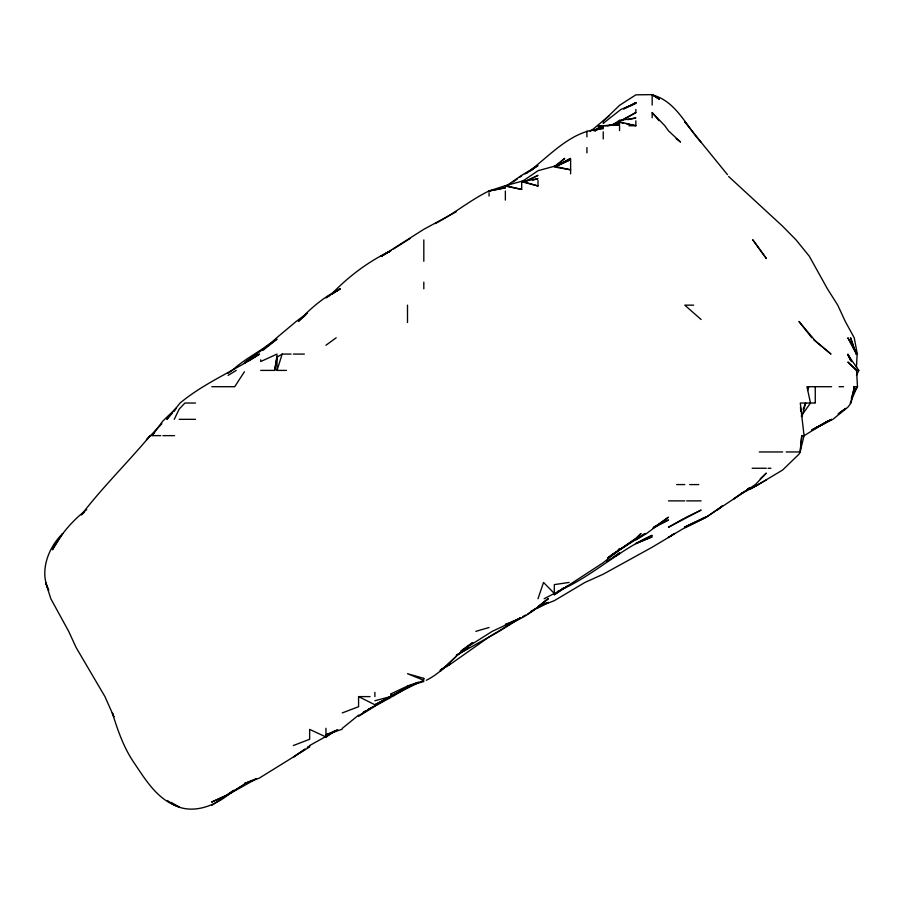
<?xml version="1.0" encoding="UTF-8"?>
<svg xmlns="http://www.w3.org/2000/svg" width="904" height="904" viewBox="0 0 904 904"><rect width="100%" height="100%" fill="white"/><g stroke="black" fill="none" stroke-linecap="round" stroke-linejoin="round"><path stroke-width="1.36" d="M856.45 367.679L857.128 354.085L847.884 337.78L854.325 350.323M815.261 402.393L814.188 403.026L800.3 403.026L804.063 435.638L801.769 435.638L800.243 451.955L798.955 454.215L782.638 470.012L758.332 484.578L741.235 493.686M801.769 435.638L800.085 451.955L804.063 435.638M260.714 370.403L274.692 370.403L277.031 355.283L277.031 370.403L286.5 370.403M274.692 370.403L277.031 357.148L282.172 354.085L291.009 354.085M342.266 712.917L358.572 706.713L358.572 696.611L374.889 704.758L390.618 696.611L391.195 693.73L407.501 686.068L418.801 682.068M851.285 398.946L854.483 386.709L851.003 403.026L847.884 407.184L832.9 419.332L812.809 429.366M801.893 416.608L805.679 403.026L803.091 409.297M807.611 390.471L808.775 386.709M277.031 370.403L282.172 354.085M537.993 598.742L543.53 582.436L554.31 593.476L544.129 598.742M850.223 403.026L857.105 386.709L853.805 392.539M856.529 375.42L858.8 370.403L847.884 354.831L851.014 360.82M174.246 419.332L179.173 409.128L184.902 403.026L195.479 403.026M852.687 394.867L857.489 386.709L856.563 370.403L847.884 362.018L856.517 370.403L858.8 370.403M244.408 371.77L234.712 386.709L211.785 386.709M801.26 416.066L810.492 403.026L806.967 386.709L831.567 386.709M160.72 435.638L151.917 435.638L162.856 421.038L176.246 408.156M151.917 435.638L154.652 432.417M172.133 413.343L166.856 419.332L180.111 403.026C204.214 382.946 233.503 371.171 259.595 354.085L247.911 361.295M173.896 411.354L175.647 409.354M331.813 293.834C348.537 276.488 368.199 261.663 389.963 251.21L381.409 256.227L423.818 229.3L456.43 211.683M595.589 130.538L600.403 125.746M161.861 423.716L146.55 439.796L150.256 435.638C127.724 462.554 102.649 487.053 81.303 514.941L84.343 512.308M460.927 650.936L472.747 642.563C456.158 653.852 444.542 671.22 426.315 680.294M456.43 656.067L440.124 671.469M760.219 478.849L766.332 473.12L755.371 484.578L706.193 517.19L684.78 527.71L652.168 547.236L603.239 574.198L584.944 582.436L554.31 600.674L537.993 607.036L545.519 603.217M609.251 115.735L590.142 131.6M557.44 164.856L564.751 158.369L554.31 166.573M305.541 315.191L298.343 321.474C310.434 308.343 324.163 296.659 340.333 288.851L331.949 294.082M618.099 549.813L619.545 548.558M232.226 370.403C245.707 357.679 263.143 350.515 276.692 337.78L296.139 321.474L307.394 313.247M332.186 294.003L336.333 290.568M717.403 510.025L722.477 505.867L706.363 517.19L684.78 527.71L701.097 519.517M526.783 173.026C550.513 155.703 571.441 129.408 603.239 128.786L603.239 125.746L619.545 124.899L603.239 125.746L593.917 130.797M211.785 805.351L233.537 790.311C216.327 806.526 187.874 817.679 167.522 800.526M358.572 715.12L342.266 728.375L342.141 729.223L325.96 734.816L337.542 729.788M86.705 509.585C72.625 520.41 60.783 534.14 52.409 549.813L62.738 533.507C48.161 547.666 39.256 571.204 48.68 590.312L45.629 582.436L50.827 598.742L68.693 631.365L76.196 647.671L104.954 696.611L113.915 716.815L112.345 712.917C117.61 729.901 123.452 746.975 133.43 761.846C145.476 779.576 157.307 800.153 179.173 806.922L171.014 802.311M262.894 350.413L277.031 339.102L244.408 362.832L256.86 354.085M336.548 291.382L339.734 288.851L325.96 297.823L329.553 295.585M548.084 598.742L537.993 606.765L548.14 598.742C535.394 609.669 521.947 620.167 505.359 624.483L520.433 618.121L492.217 631.365L462.916 649.852M603.239 123.294L620.912 109.44L635.851 103.282L635.851 102.536L623.771 108.808M228.102 373.329L231.932 370.403M838.098 414.009L845.703 408.405L839.183 413.139M521.687 181.828L537.993 170.72L554.31 166.257L570.616 169.805L557.022 167.455M325.96 345.249L336.186 337.78M266.149 346.899L268.33 345.328M325.96 737.201L334.932 730.816M543.372 604.087L527.913 613.759M410.732 685.616L392.505 696.611M507.539 185.817L510.805 183.523M512.986 181.998L517.337 178.947M519.506 177.421L521.687 175.896M543.372 604.03L530.772 611.432M653.253 527.868L668.474 517.19L646.586 533.507L635.851 539.812L645.128 533.507L610.223 556.141M607.827 557.791L619.285 549.813L603.239 562.706L554.31 594.606M746.76 489.9L750.026 487.64M746.76 489.957L750.026 487.708L747.687 489.019M506.455 185.795L521.687 175.308L537.993 165.613L529.156 171.658M607.895 557.791L635.851 538.468L641.038 533.507L635.851 538.626L619.545 549.643M244.408 363.318L252.295 357.939M254.544 356.391L256.804 354.854M554.31 594.843L567.124 586.108M631.241 105.598L635.851 102.536M358.572 716.33L390.37 696.611L374.889 704.758M616.053 555.045L619.545 552.751M393.511 248.973L410.009 238.532M435.197 223.604C453.932 213.909 470.023 200.202 488.94 190.993L505.359 185.67L521.687 189.422L521.687 181.286L537.993 185.975L537.993 180.495M612.177 125.08L619.545 120.368L635.851 118.017L627.704 119.656M456.43 655.49L468.645 647.671L456.43 655.253L499.098 631.365L520.523 617.907M804.198 435.638L828.313 420.755L811.589 430.236L831.567 419.332L816.425 427.592M611.386 554.999L619.545 549.813M441.242 669.683L450.226 663.988L441.242 669.491M364.335 712.182L373.714 706.284M555.474 593.024L558.966 590.832M561.294 589.374L563.621 587.905M228.102 794.469L244.408 784.31L228.102 794.605L211.785 802.017L228.102 794.605L256.386 778.796M309.643 746.941L259.211 778.163L244.408 783.542L256.386 778.649M359.724 715.041L363.159 712.917M702.035 518.93L703.922 517.777M228.102 375.386L236.238 370.403M520.523 617.816L489.053 637.004L450.734 663.988L440.124 670.18M337.655 729.935L309.643 745.54M606.731 561.373L619.545 553.689L613.274 556.92M524.987 173.986L527.348 172.596M530.897 170.506L533.27 169.127M684.78 517.958L701.097 510.093L668.474 527.235L683.616 518.625M363.363 712.25L365.668 710.906M367.973 709.572L370.278 708.227M623.037 119.938L635.851 112.582L635.851 109.44M758.264 484.578L750.026 489.12L766.332 479.945M815.261 428.62L830.403 419.998M391.195 696.193L406.337 687.571M391.195 250.476L380.991 256.227L390.065 251.21M547.315 602.629L537.993 607.816L548.479 602.346M363.363 712.284L365.668 711.019M367.973 709.753L373.736 706.589M416.733 682.814L398.721 692.362M555.474 166.585L570.616 158.369L555.474 166.72L570.616 159.601L570.616 173.873M620.709 120.673L635.851 112.582M653.332 528.015L668.474 519.958L653.422 527.247M374.889 705.956L391.195 697.289M599.736 128.978L603.239 127.136L594.448 130.504M522.681 616.596L525.676 615.059M635.851 543.53L652.168 536.806L635.851 543.598L652.168 535.326C618.528 550.152 591.804 576.876 558.073 591.148M525.45 181.523L537.993 175.387L525.45 181.308M623.771 108.875L635.851 103.282M422.563 680.87L391.195 695.854L391.195 693.73M277.031 354.085L260.714 361.532L260.714 359.803M570.616 159.601L554.31 166.991L554.31 166.257M611.793 125.181L619.545 121.825L635.851 125.746L628.834 125.746M293.337 745.54L309.643 739.269L309.643 729.392L325.96 736.975L325.96 728.285M611.793 125.362L619.545 123.057L619.545 120.368M505.359 185.67L521.687 181.286M475.854 631.365L489.053 627.489M407.501 686.068L423.818 681.514M532.558 180.167L537.993 178.709L521.687 181.693L537.993 185.975M374.889 700.724L390.618 696.611M607.454 125.746L619.545 123.057M569.136 582.436L554.31 584.617L554.31 593.476M659.152 99.022L652.168 94.637L635.851 94.841L619.545 105.339L603.239 121.136L603.567 123.441M601.838 125.746L597.668 125.746L600.448 126.187M693.673 305.156L684.78 305.156L701.097 319.496M293.337 354.085L304.377 354.085M839.115 386.709L843.534 386.709M853.715 386.709L857.489 386.709M179.173 419.332L195.479 419.332M162.856 435.638L174.585 435.638M759.303 451.955L782.638 451.955M786.186 451.955L798.955 451.955M752.184 468.261L766.332 468.261M768.061 468.261L770.897 468.261M676.689 484.578L684.78 484.578M689.639 484.578L698.769 484.578M668.474 500.884L684.78 500.884M686.667 500.884L701.097 500.884M358.572 696.611L370.041 696.611M620.901 122.729L623.624 123.272M626.336 123.825L635.851 125.746M505.359 186.1L521.687 189.422M659.152 99.157L652.168 94.875C676.068 101.078 685.616 125.419 700.939 142.064L727.483 174.675M676.158 138.594L680.554 142.064L668.474 130.82L664.847 125.746L652.168 112.627L652.168 117.769M728.59 176.45L782.638 226.249L796.085 239.922L809.306 256.227L827.431 288.851L837.737 305.156L845.296 321.474L854.223 337.78L857.32 354.085L856.088 354.085L850.551 337.78L856.246 354.085M813.51 339.565L830.979 354.085L815.261 340.785L798.955 321.474L811.769 337.78M652.168 112.627L659.005 120.695M688.068 125.746L684.78 121.837L700.939 142.064M851.636 361.623L847.884 354.085L850.483 360.368M800.515 407.094L800.718 411.173M815.261 386.709L815.261 403.026M652.168 94.637L652.168 105.09M635.851 120.808L635.851 125.057M619.545 125.746L619.545 130.549M603.239 131.86L603.239 138.945M586.922 131.08L586.922 136.877M586.922 147.567L586.922 152.878M505.359 190.993L505.359 200.112M489.053 192.654L489.053 196.021M423.818 239.922L423.818 261.29M423.818 282.172L423.818 288.851M407.501 305.156L407.501 322.502M374.889 692.34L374.889 696.611M744.591 491.403L733.709 498.951L744.591 491.448M304.987 749.19L293.337 757.111L304.987 749.213M309.643 746.015L307.315 747.597L309.643 746.049M674.463 533.507L668.474 537.462L674.463 533.507M603.217 125.746L595.069 130.922L603.239 125.746M705.538 517.19L684.78 527.055L705.538 517.19M505.359 187.795L489.053 190.993L505.359 187.795M423.818 678.362L407.501 673.706L423.818 680.294L423.818 678.362M766.332 258.499L752.862 239.922L766.332 258.499"/></g></svg>
